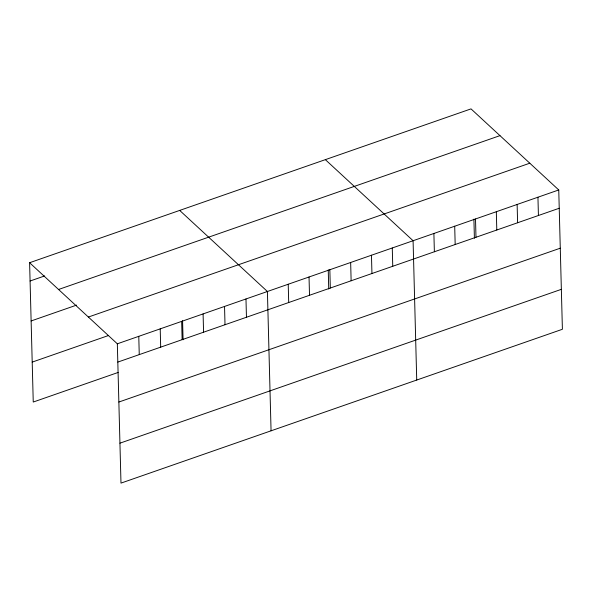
<?xml version="1.0" encoding="UTF-8"?>
<svg xmlns="http://www.w3.org/2000/svg" width="592" height="592" viewBox="0 0 592 592"><rect width="100%" height="100%" fill="white"/><g stroke="black" fill="none" stroke-linecap="round" stroke-linejoin="round"><path stroke-width="0.89" d="M29.6 262.722L471.017 108.884L558.752 189.958L562.4 329.278L120.983 483.116L117.334 343.804L29.6 262.722L33.248 402.042L118.148 372.449M30.081 281.015L44.659 275.939M58.549 289.481L499.974 135.635M31.124 320.953L76.575 305.117M88.378 317.046L529.803 163.2M32.205 362.104L108.528 335.501M117.334 343.804L558.752 189.958M117.815 362.089L559.233 208.251M118.859 402.035L560.276 248.189M119.932 443.179L561.357 289.333M325.348 159.648L413.083 240.722L416.731 380.042M179.679 210.419L267.414 291.493L271.062 430.813M537.943 197.21L538.424 215.503M517.134 204.462L517.608 222.755M496.325 211.714L496.799 230.007M475.509 218.966L475.99 237.259M473.903 219.151L474.407 238.213M454.7 226.218L455.181 244.511M433.892 233.47L434.373 251.763M392.274 247.981L392.755 266.267M371.465 255.233L371.946 273.519M350.656 262.485L351.13 280.778M329.848 269.737L330.321 288.03M328.242 269.922L328.738 288.985M309.031 276.989L309.512 295.282M288.223 284.241L288.704 302.534M245.976 298.967L246.457 317.26M224.538 306.441L225.012 324.734M203.093 313.915L203.574 332.201M182.573 320.686L183.069 339.749M181.655 321.382L182.136 339.675M160.21 328.856L160.691 347.149M138.772 336.33L139.253 354.623"/></g></svg>
